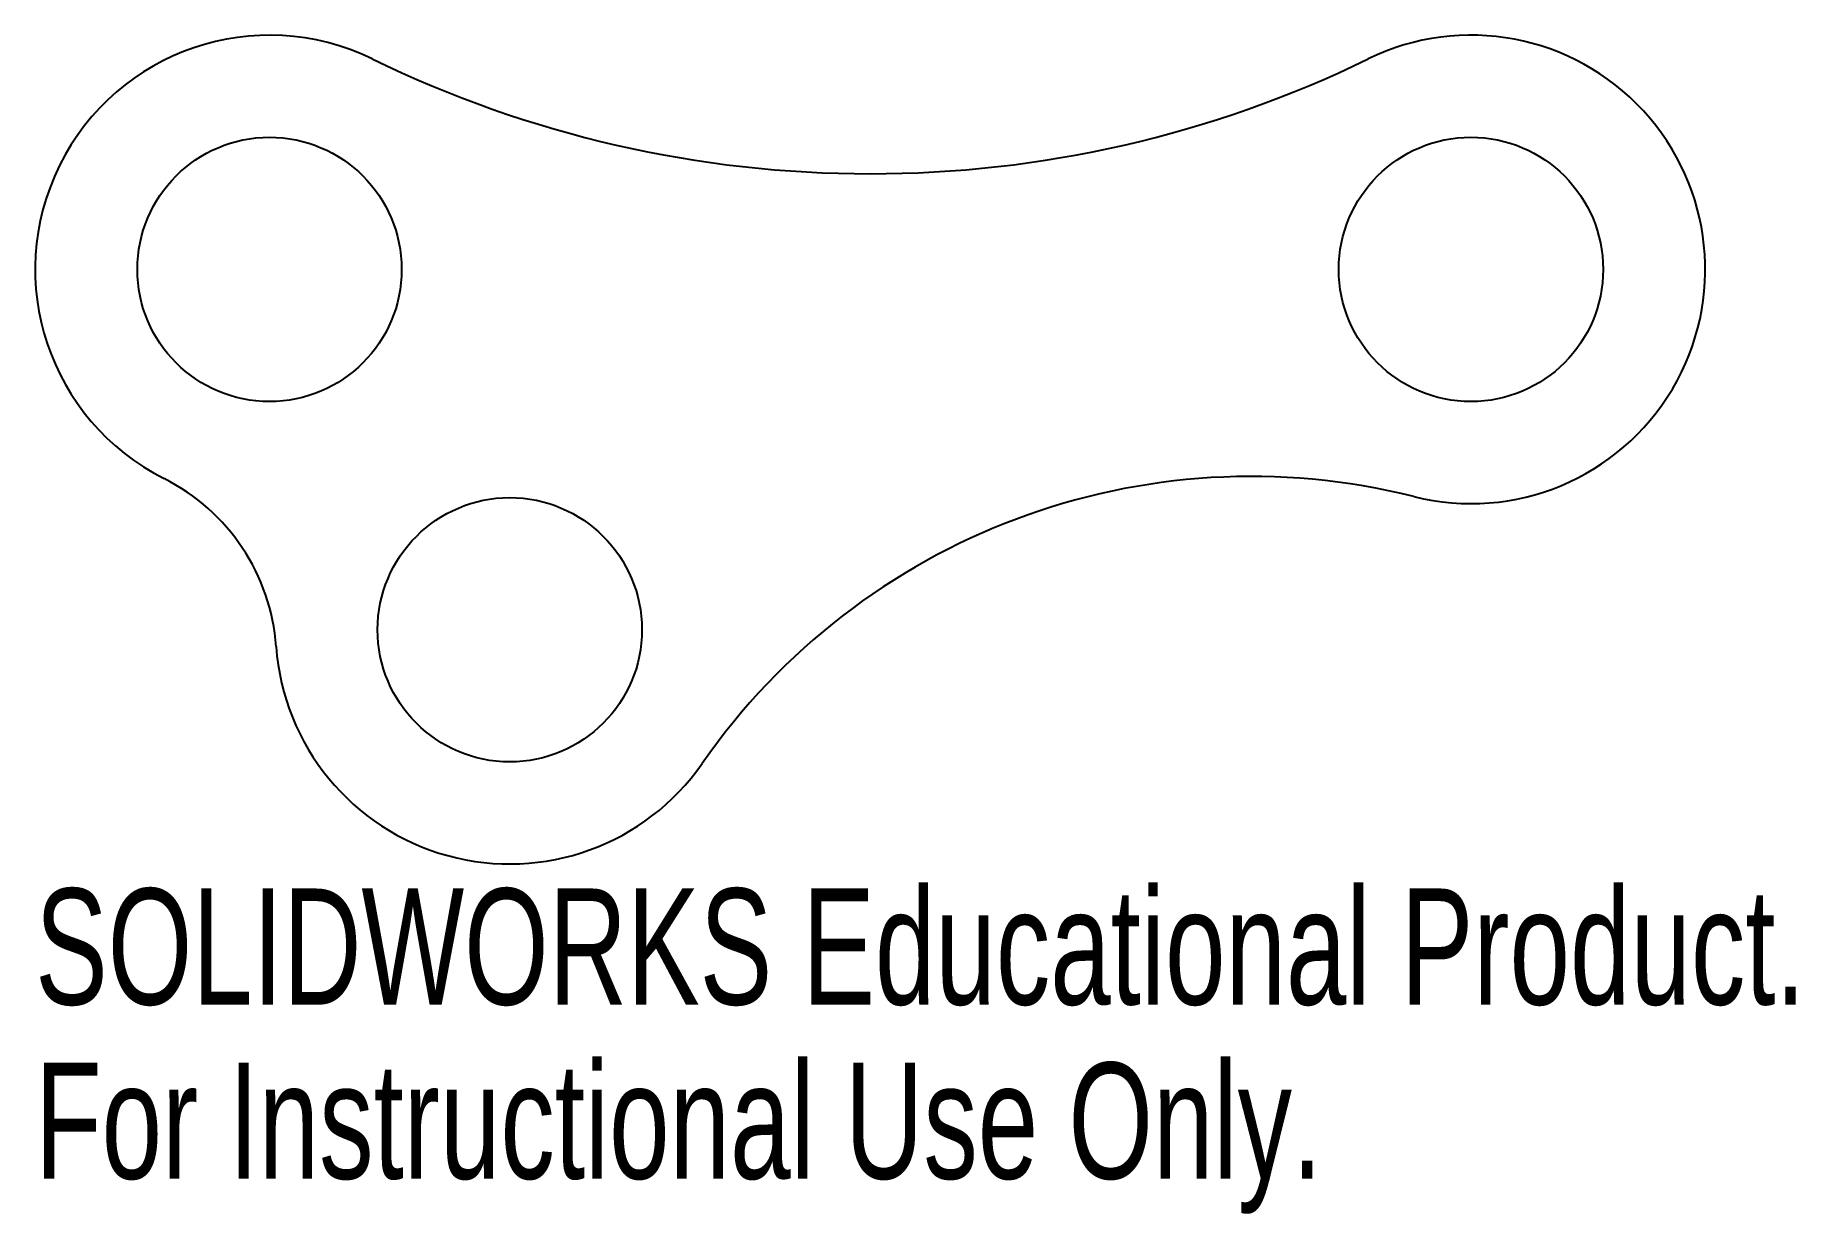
# Model space of a CAD drawing. Header units: millimetres. Extents: x -9.8 to 63.5, y -24.3 to 24.8.
import ezdxf

# ---------------------------------------------------------------- set-up
doc = ezdxf.new("R2010")
doc.units = ezdxf.units.MM
doc.styles.add('SLDTEXTSTYLE0', font='TXT', dxfattribs={"width": 0.7})

msp = doc.modelspace()

# ---------------------------------------------------------------- linework, layer by layer
at = {"color": 7, "linetype": 'Continuous', "lineweight": 25}
for centre in [(0, 15), (50, 15), (10, 0)]:
    msp.add_circle(centre, 5.5, dxfattribs=at)
for centre, radius, start, end in [((0, 15), 9.75, 64.01746, 243.27406), ((50, 15), 9.75, 255.91386, 115.98254), ((25, 66.297), 47.315, 244.01746, 295.98254), ((-8.211, -1.307), 8.508, 4.10608, 63.27406), ((40.855, -21.446), 27.826, 75.91386, 145.19823), ((10, 0), 9.75, 184.10608, 325.19823)]:
    msp.add_arc(centre, radius, start, end, dxfattribs=at)

# ---------------------------------------------------------------- texts
at = {"color": 7, "linetype": 'Continuous', "char_height": 4.83362, "attachment_point": 1, "style": 'SLDTEXTSTYLE0'}
for s, insert in [('SOLIDWORKS Educational Product.', (-9.75, -10.77)), ('For Instructional Use Only.', (-9.75, -18.02))]:
    msp.add_mtext(s, dxfattribs=dict(at, insert=insert))

doc.saveas('drawing.dxf')
